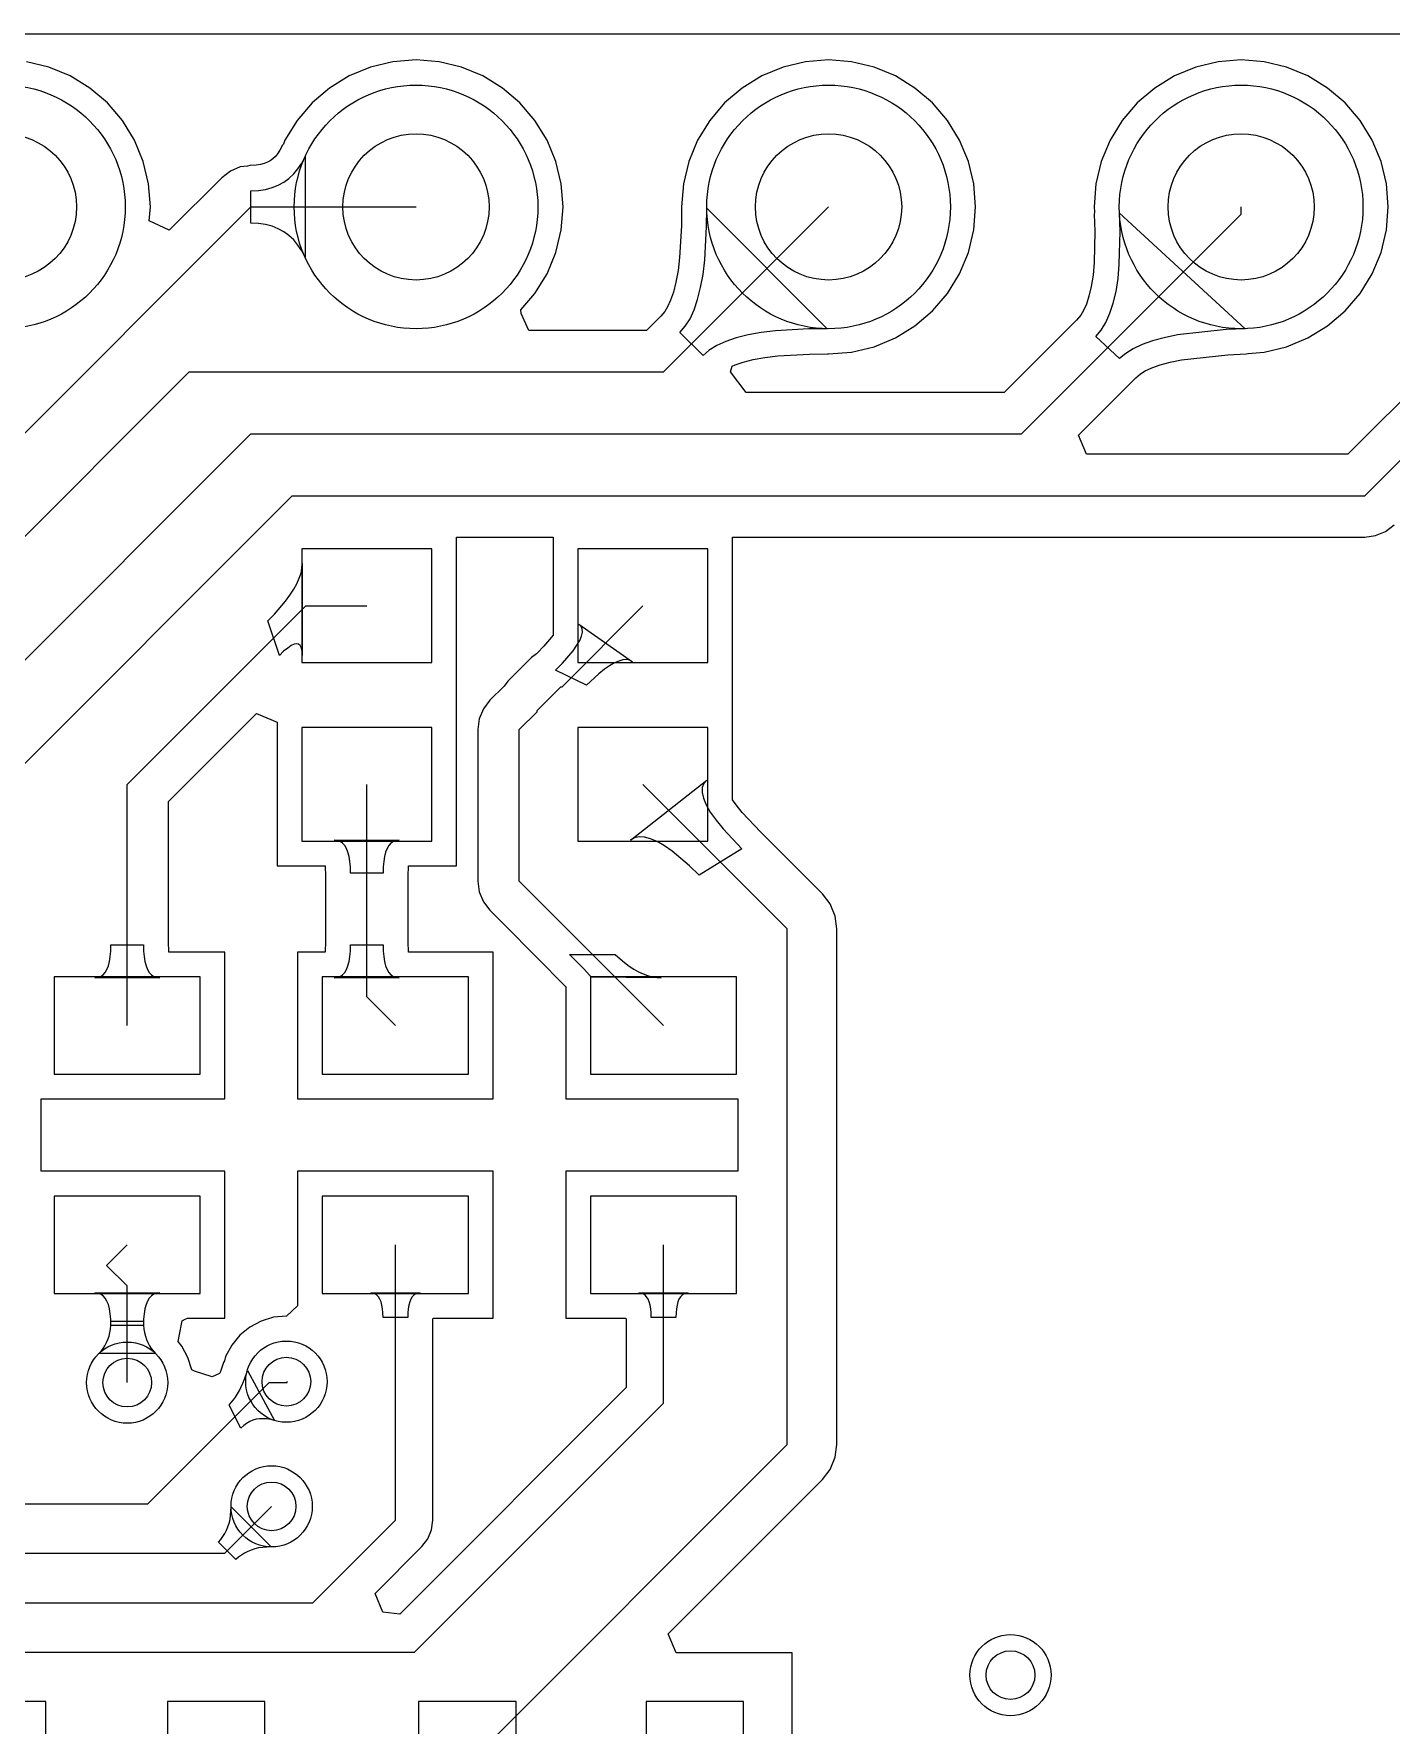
# Model space of a CAD drawing. Extents: x -55.7 to 0, y 0.2 to 22.7.
# Drawn here: x -16.32 to -7.97, y 12.24 to 22.66 of the extents above; entities that cross this region are included whole.
import ezdxf

# ---------------------------------------------------------------- set-up
doc = ezdxf.new("R2010")
doc.units = 0
doc.layers.get('0').update_dxf_attribs({"linetype": 'CONTINUOUS'})
for name, color, linetype in [('PADHOLELAYER', 156, 'CONTINUOUS'), ('TOPLAYER', 1, 'CONTINUOUS'), ('VIAHOLELAYER', 16, 'CONTINUOUS')]:
    doc.layers.add(name, color=color, linetype=linetype)

# ---------------------------------------------------------------- blocks, each defined once
blk = doc.blocks.new('RES_0603_1608_1')
at = {"layer": 'TOPLAYER'}
for p, q in [((-0.375, 0.45), (-0.975, 0.45)), ((-0.975, 0.45), (-0.975, -0.45)), ((-0.375, -0.45), (-0.375, 0.45)), ((0.975, 0.45), (0.375, 0.45)), ((0.375, 0.45), (0.375, -0.45)), ((0.975, -0.45), (0.975, 0.45)), ((-0.975, -0.45), (-0.375, -0.45)), ((0.375, -0.45), (0.975, -0.45))]:
    blk.add_line(p, q, dxfattribs=at)
blk = doc.blocks.new('RES_0603_1608_2')
at = {"layer": 'TOPLAYER'}
for p, q in [((-0.375, 0.45), (-0.975, 0.45)), ((-0.975, 0.45), (-0.975, -0.45)), ((-0.375, -0.45), (-0.375, 0.45)), ((0.975, 0.45), (0.375, 0.45)), ((0.375, 0.45), (0.375, -0.45)), ((0.975, -0.45), (0.975, 0.45)), ((-0.975, -0.45), (-0.375, -0.45)), ((0.375, -0.45), (0.975, -0.45))]:
    blk.add_line(p, q, dxfattribs=at)
blk = doc.blocks.new('RES_0603_1608_3')
at = {"layer": 'TOPLAYER'}
for p, q in [((-0.375, 0.45), (-0.975, 0.45)), ((-0.975, 0.45), (-0.975, -0.45)), ((-0.375, -0.45), (-0.375, 0.45)), ((0.975, 0.45), (0.375, 0.45)), ((0.375, 0.45), (0.375, -0.45)), ((0.975, -0.45), (0.975, 0.45)), ((-0.975, -0.45), (-0.375, -0.45)), ((0.375, -0.45), (0.975, -0.45))]:
    blk.add_line(p, q, dxfattribs=at)
blk = doc.blocks.new('FM_B2020RGBA_HG_4')
at = {"layer": 'TOPLAYER'}
for p, q in [((-1.3, 1.45), (-2.1, 1.45)), ((-2.1, 1.45), (-2.1, 0.75)), ((-1.3, 0.75), (-1.3, 1.45)), ((0.4, 1.45), (-0.4, 1.45)), ((-0.4, 1.45), (-0.4, 0.75)), ((0.4, 0.75), (0.4, 1.45)), ((-2.1, 0.75), (-1.3, 0.75)), ((-0.4, 0.75), (0.4, 0.75)), ((-1.3, 0.35), (-2.1, 0.35)), ((-2.1, 0.35), (-2.1, -0.35)), ((-1.3, -0.35), (-1.3, 0.35)), ((0.4, 0.35), (-0.4, 0.35)), ((-0.4, 0.35), (-0.4, -0.35)), ((0.4, -0.35), (0.4, 0.35)), ((-2.1, -0.35), (-1.3, -0.35)), ((-0.4, -0.35), (0.4, -0.35))]:
    blk.add_line(p, q, dxfattribs=at)
blk = doc.blocks.new('CAP_0603_1608_7')
at = {"layer": 'TOPLAYER'}
for p, q in [((-0.4, 0.45), (-1, 0.45)), ((-1, 0.45), (-1, -0.45)), ((-0.4, -0.45), (-0.4, 0.45)), ((1, 0.45), (0.4, 0.45)), ((0.4, 0.45), (0.4, -0.45)), ((1, -0.45), (1, 0.45)), ((-1, -0.45), (-0.4, -0.45)), ((0.4, -0.45), (1, -0.45))]:
    blk.add_line(p, q, dxfattribs=at)
blk = doc.blocks.new('RES_0603_1608_19')
at = {"layer": 'TOPLAYER'}
for p, q in [((-0.375, 0.45), (-0.975, 0.45)), ((-0.975, 0.45), (-0.975, -0.45)), ((-0.375, -0.45), (-0.375, 0.45)), ((0.975, 0.45), (0.375, 0.45)), ((0.375, 0.45), (0.375, -0.45)), ((0.975, -0.45), (0.975, 0.45)), ((-0.975, -0.45), (-0.375, -0.45)), ((0.375, -0.45), (0.975, -0.45))]:
    blk.add_line(p, q, dxfattribs=at)
blk = doc.blocks.new('HDR1X12_25')
at = {"layer": 'PADHOLELAYER'}
for centre in [(17.78, 0), (20.32, 0), (22.86, 0), (25.4, 0)]:
    blk.add_circle(centre, 0.45, dxfattribs=at)
at = {"layer": 'TOPLAYER'}
for centre in [(17.78, 0), (20.32, 0), (22.86, 0), (25.4, 0)]:
    blk.add_circle(centre, 0.75, dxfattribs=at)

msp = doc.modelspace()

# ---------------------------------------------------------------- linework, layer by layer
at = {"layer": 'TOPLAYER'}
for p, q in [((-39.222, 22.656), (-2.54, 22.656)), ((-13.97, 22.495), (-14.112, 22.484)), ((-13.828, 22.484), (-13.97, 22.495)), ((-11.43, 22.495), (-11.572, 22.484)), ((-11.288, 22.484), (-11.43, 22.495)), ((-8.89, 22.495), (-9.032, 22.484)), ((-8.748, 22.484), (-8.89, 22.495)), ((-16.23, 22.451), (-16.368, 22.484)), ((-16.099, 22.397), (-16.23, 22.451)), ((-15.978, 22.322), (-16.099, 22.397)), ((-14.381, 22.397), (-14.502, 22.322)), ((-14.25, 22.451), (-14.381, 22.397)), ((-14.112, 22.484), (-14.25, 22.451)), ((-13.69, 22.451), (-13.828, 22.484)), ((-13.559, 22.397), (-13.69, 22.451)), ((-13.438, 22.322), (-13.559, 22.397)), ((-11.841, 22.397), (-11.962, 22.322)), ((-11.71, 22.451), (-11.841, 22.397)), ((-11.572, 22.484), (-11.71, 22.451)), ((-11.15, 22.451), (-11.288, 22.484)), ((-11.019, 22.397), (-11.15, 22.451)), ((-10.898, 22.322), (-11.019, 22.397)), ((-9.301, 22.397), (-9.422, 22.322)), ((-9.17, 22.451), (-9.301, 22.397)), ((-9.032, 22.484), (-9.17, 22.451)), ((-8.61, 22.451), (-8.748, 22.484)), ((-8.479, 22.397), (-8.61, 22.451)), ((-8.358, 22.322), (-8.479, 22.397)), ((-15.87, 22.23), (-15.978, 22.322)), ((-14.502, 22.322), (-14.61, 22.23)), ((-13.33, 22.23), (-13.438, 22.322)), ((-11.962, 22.322), (-12.07, 22.23)), ((-10.79, 22.23), (-10.898, 22.322)), ((-9.422, 22.322), (-9.53, 22.23)), ((-8.25, 22.23), (-8.358, 22.322)), ((-15.778, 22.122), (-15.87, 22.23)), ((-14.61, 22.23), (-14.702, 22.122)), ((-13.238, 22.122), (-13.33, 22.23)), ((-12.07, 22.23), (-12.162, 22.122)), ((-10.698, 22.122), (-10.79, 22.23)), ((-9.53, 22.23), (-9.622, 22.122)), ((-8.158, 22.122), (-8.25, 22.23)), ((-15.703, 22.001), (-15.778, 22.122)), ((-14.702, 22.122), (-14.777, 22.001)), ((-13.163, 22.001), (-13.238, 22.122)), ((-12.162, 22.122), (-12.237, 22.001)), ((-10.623, 22.001), (-10.698, 22.122)), ((-9.622, 22.122), (-9.697, 22.001)), ((-8.083, 22.001), (-8.158, 22.122)), ((-15.649, 21.87), (-15.703, 22.001)), ((-14.786, 21.977), (-14.791, 21.971)), ((-14.777, 22.001), (-14.786, 21.977)), ((-13.109, 21.87), (-13.163, 22.001)), ((-12.237, 22.001), (-12.291, 21.87)), ((-10.569, 21.87), (-10.623, 22.001)), ((-9.697, 22.001), (-9.751, 21.87)), ((-8.029, 21.87), (-8.083, 22.001)), ((-15.616, 21.732), (-15.649, 21.87)), ((-14.867, 21.874), (-14.884, 21.865)), ((-14.851, 21.886), (-14.867, 21.874)), ((-14.836, 21.9), (-14.851, 21.886)), ((-14.822, 21.917), (-14.836, 21.9)), ((-14.808, 21.939), (-14.822, 21.917)), ((-14.791, 21.971), (-14.808, 21.939)), ((-14.673, 21.86), (-14.653, 21.9)), ((-14.653, 21.9), (-14.653, 21.28)), ((-13.076, 21.732), (-13.109, 21.87)), ((-12.291, 21.87), (-12.324, 21.732)), ((-10.536, 21.732), (-10.569, 21.87)), ((-9.751, 21.87), (-9.784, 21.732)), ((-7.996, 21.732), (-8.029, 21.87)), ((-15.166, 21.77), (-15.489, 21.447)), ((-15.113, 21.81), (-15.166, 21.77)), ((-15.052, 21.836), (-15.113, 21.81)), ((-15.007, 21.842), (-15.052, 21.836)), ((-14.993, 21.845), (-15.007, 21.842)), ((-14.955, 21.847), (-14.993, 21.845)), ((-14.927, 21.851), (-14.955, 21.847)), ((-14.904, 21.857), (-14.927, 21.851)), ((-14.884, 21.865), (-14.904, 21.857)), ((-14.784, 21.743), (-14.752, 21.766)), ((-14.752, 21.766), (-14.723, 21.793)), ((-14.723, 21.793), (-14.697, 21.825)), ((-14.697, 21.825), (-14.673, 21.86)), ((-15.605, 21.59), (-15.616, 21.732)), ((-14.986, 21.69), (-14.94, 21.692)), ((-14.986, 21.49), (-14.986, 21.69)), ((-14.94, 21.692), (-14.897, 21.698)), ((-14.897, 21.698), (-14.856, 21.709)), ((-14.856, 21.709), (-14.819, 21.724)), ((-14.819, 21.724), (-14.784, 21.743)), ((-13.065, 21.59), (-13.076, 21.732)), ((-12.324, 21.732), (-12.335, 21.59)), ((-10.525, 21.59), (-10.536, 21.732)), ((-9.784, 21.732), (-9.795, 21.59)), ((-7.985, 21.59), (-7.996, 21.732)), ((-17.145, 19.431), (-14.986, 21.59)), ((-15.612, 21.504), (-15.605, 21.59)), ((-14.986, 21.59), (-13.97, 21.59)), ((-13.076, 21.448), (-13.065, 21.59)), ((-12.446, 20.574), (-11.43, 21.59)), ((-12.335, 21.583), (-12.336, 21.473)), ((-12.335, 21.59), (-12.335, 21.586)), ((-12.335, 21.586), (-12.335, 21.583)), ((-12.181, 21.468), (-12.18, 21.582)), ((-12.18, 21.582), (-11.438, 20.84)), ((-10.536, 21.448), (-10.525, 21.59)), ((-9.795, 21.59), (-9.793, 21.557)), ((-8.89, 21.546), (-8.89, 21.59)), ((-8.128, 19.812), (-6.35, 21.59)), ((-7.996, 21.448), (-7.985, 21.59)), ((-15.489, 21.447), (-15.612, 21.504)), ((-14.94, 21.488), (-14.986, 21.49)), ((-14.897, 21.482), (-14.94, 21.488)), ((-14.856, 21.471), (-14.897, 21.482)), ((-14.819, 21.456), (-14.856, 21.471)), ((-14.784, 21.437), (-14.819, 21.456)), ((-12.336, 21.473), (-12.347, 21.278)), ((-12.192, 21.264), (-12.181, 21.468)), ((-10.243, 20.193), (-8.89, 21.546)), ((-9.793, 21.557), (-9.794, 21.546)), ((-9.794, 21.546), (-9.791, 21.438)), ((-9.635, 21.439), (-9.639, 21.551)), ((-9.639, 21.551), (-8.866, 20.84)), ((-14.752, 21.414), (-14.784, 21.437)), ((-14.723, 21.387), (-14.752, 21.414)), ((-14.697, 21.355), (-14.723, 21.387)), ((-14.673, 21.32), (-14.697, 21.355)), ((-13.109, 21.31), (-13.076, 21.448)), ((-10.569, 21.31), (-10.536, 21.448)), ((-9.791, 21.438), (-9.795, 21.247)), ((-9.64, 21.238), (-9.635, 21.439)), ((-8.029, 21.31), (-7.996, 21.448)), ((-14.653, 21.28), (-14.673, 21.32)), ((-13.163, 21.179), (-13.109, 21.31)), ((-12.347, 21.278), (-12.357, 21.198)), ((-12.203, 21.174), (-12.192, 21.264)), ((-10.623, 21.179), (-10.569, 21.31)), ((-9.795, 21.247), (-9.802, 21.17)), ((-8.083, 21.179), (-8.029, 21.31)), ((-13.238, 21.058), (-13.163, 21.179)), ((-12.357, 21.198), (-12.37, 21.126)), ((-12.218, 21.094), (-12.203, 21.174)), ((-10.698, 21.058), (-10.623, 21.179)), ((-9.802, 21.17), (-9.813, 21.1)), ((-9.66, 21.07), (-9.648, 21.15)), ((-9.648, 21.15), (-9.64, 21.238)), ((-8.158, 21.058), (-8.083, 21.179)), ((-13.325, 20.956), (-13.238, 21.058)), ((-12.385, 21.065), (-12.403, 21.015)), ((-12.37, 21.126), (-12.385, 21.065)), ((-12.236, 21.021), (-12.218, 21.094)), ((-10.79, 20.95), (-10.698, 21.058)), ((-9.827, 21.04), (-9.843, 20.991)), ((-9.813, 21.1), (-9.827, 21.04)), ((-9.677, 20.998), (-9.66, 21.07)), ((-8.25, 20.95), (-8.158, 21.058)), ((-13.322, 20.933), (-13.325, 20.956)), ((-13.276, 20.829), (-13.322, 20.933)), ((-12.438, 20.947), (-12.463, 20.917)), ((-12.421, 20.975), (-12.438, 20.947)), ((-12.403, 21.015), (-12.421, 20.975)), ((-12.283, 20.902), (-12.258, 20.957)), ((-12.258, 20.957), (-12.236, 21.021)), ((-10.898, 20.858), (-10.79, 20.95)), ((-9.861, 20.952), (-9.878, 20.923)), ((-9.843, 20.991), (-9.861, 20.952)), ((-9.723, 20.879), (-9.698, 20.935)), ((-9.698, 20.935), (-9.677, 20.998)), ((-8.358, 20.858), (-8.25, 20.95)), ((-12.551, 20.829), (-13.276, 20.829)), ((-12.464, 20.916), (-12.551, 20.829)), ((-12.463, 20.917), (-12.464, 20.916)), ((-12.345, 20.817), (-12.312, 20.855)), ((-12.312, 20.855), (-12.283, 20.902)), ((-11.552, 20.839), (-11.756, 20.828)), ((-11.438, 20.84), (-11.552, 20.839)), ((-11.019, 20.783), (-10.898, 20.858)), ((-9.904, 20.892), (-10.348, 20.448)), ((-9.878, 20.923), (-9.904, 20.893)), ((-9.904, 20.893), (-9.904, 20.892)), ((-9.785, 20.792), (-9.752, 20.832)), ((-9.752, 20.832), (-9.723, 20.879)), ((-8.983, 20.835), (-9.281, 20.802)), ((-8.866, 20.84), (-8.983, 20.835)), ((-8.479, 20.783), (-8.358, 20.858)), ((-7.384, 20.916), (-8.233, 20.067)), ((-12.203, 20.675), (-12.345, 20.817)), ((-12.118, 20.737), (-12.165, 20.708)), ((-12.063, 20.762), (-12.118, 20.737)), ((-11.999, 20.784), (-12.063, 20.762)), ((-11.926, 20.802), (-11.999, 20.784)), ((-11.846, 20.817), (-11.926, 20.802)), ((-11.756, 20.828), (-11.846, 20.817)), ((-11.288, 20.696), (-11.15, 20.729)), ((-11.15, 20.729), (-11.019, 20.783)), ((-9.638, 20.657), (-9.785, 20.792)), ((-9.499, 20.742), (-9.554, 20.717)), ((-9.435, 20.765), (-9.499, 20.742)), ((-9.363, 20.785), (-9.435, 20.765)), ((-9.281, 20.802), (-9.363, 20.785)), ((-8.748, 20.696), (-8.61, 20.729)), ((-8.61, 20.729), (-8.479, 20.783)), ((-12.165, 20.708), (-12.203, 20.675)), ((-12.005, 20.617), (-11.955, 20.635)), ((-11.955, 20.635), (-11.894, 20.65)), ((-11.894, 20.65), (-11.822, 20.663)), ((-11.822, 20.663), (-11.742, 20.673)), ((-11.742, 20.673), (-11.547, 20.684)), ((-11.547, 20.684), (-11.437, 20.685)), ((-11.437, 20.685), (-11.434, 20.685)), ((-11.434, 20.685), (-11.43, 20.685)), ((-11.43, 20.685), (-11.288, 20.696)), ((-9.6, 20.688), (-9.638, 20.657)), ((-9.554, 20.717), (-9.6, 20.688)), ((-9.389, 20.617), (-9.326, 20.634)), ((-9.326, 20.634), (-9.257, 20.648)), ((-9.257, 20.648), (-8.971, 20.68)), ((-8.971, 20.68), (-8.859, 20.685)), ((-8.859, 20.685), (-8.847, 20.688)), ((-8.847, 20.688), (-8.748, 20.696)), ((-17.018, 18.923), (-15.367, 20.574)), ((-15.367, 20.574), (-12.446, 20.574)), ((-12.033, 20.575), (-12.023, 20.609)), ((-11.937, 20.448), (-12.033, 20.575)), ((-12.023, 20.609), (-12.005, 20.617)), ((-9.892, 20.184), (-9.538, 20.538)), ((-9.538, 20.538), (-9.509, 20.562)), ((-9.538, 20.538), (-9.538, 20.538)), ((-9.509, 20.562), (-9.48, 20.58)), ((-9.48, 20.58), (-9.44, 20.599)), ((-9.44, 20.599), (-9.389, 20.617)), ((-10.348, 20.448), (-11.937, 20.448)), ((-16.891, 18.288), (-14.986, 20.193)), ((-14.986, 20.193), (-10.243, 20.193)), ((-9.843, 20.067), (-9.892, 20.184)), ((-8.233, 20.067), (-9.843, 20.067)), ((-16.532, 18.012), (-14.732, 19.812)), ((-14.732, 19.812), (-8.128, 19.812)), ((-8.062, 19.566), (-8.001, 19.592)), ((-8.001, 19.592), (-7.948, 19.632)), ((-13.721, 18.663), (-13.721, 19.557)), ((-13.721, 19.557), (-13.125, 19.557)), ((-13.125, 19.557), (-13.125, 18.954)), ((-12.021, 18.663), (-12.021, 19.557)), ((-12.021, 19.557), (-8.128, 19.557)), ((-8.128, 19.557), (-8.062, 19.566)), ((-14.672, 19.366), (-14.67, 19.395)), ((-14.67, 19.395), (-14.67, 18.829)), ((-14.723, 19.236), (-14.704, 19.27)), ((-14.704, 19.27), (-14.689, 19.304)), ((-14.689, 19.304), (-14.678, 19.335)), ((-14.678, 19.335), (-14.672, 19.366)), ((-14.842, 19.083), (-14.774, 19.162)), ((-14.774, 19.162), (-14.746, 19.2)), ((-14.746, 19.2), (-14.723, 19.236)), ((-15.748, 18.034), (-14.648, 19.134)), ((-14.882, 19.041), (-14.842, 19.083)), ((-14.648, 19.134), (-14.273, 19.134)), ((-13.071, 18.636), (-12.573, 19.134)), ((-14.811, 18.829), (-14.882, 19.041)), ((-13.125, 18.954), (-13.126, 18.953)), ((-12.954, 19.007), (-12.967, 19.02)), ((-12.967, 19.02), (-12.637, 18.79)), ((-12.947, 18.99), (-12.954, 19.007)), ((-12.951, 18.947), (-12.946, 18.971)), ((-12.946, 18.971), (-12.947, 18.99)), ((-14.785, 18.855), (-14.811, 18.829)), ((-14.76, 18.874), (-14.785, 18.855)), ((-14.739, 18.889), (-14.76, 18.874)), ((-14.721, 18.897), (-14.739, 18.889)), ((-14.705, 18.9), (-14.721, 18.897)), ((-14.693, 18.897), (-14.705, 18.9)), ((-14.683, 18.889), (-14.693, 18.897)), ((-14.676, 18.874), (-14.683, 18.889)), ((-14.671, 18.855), (-14.676, 18.874)), ((-14.67, 18.829), (-14.671, 18.855)), ((-13.184, 18.885), (-13.223, 18.845)), ((-13.126, 18.953), (-13.184, 18.885)), ((-13.069, 18.781), (-13.003, 18.857)), ((-13.003, 18.857), (-12.98, 18.891)), ((-12.98, 18.891), (-12.962, 18.921)), ((-12.962, 18.921), (-12.951, 18.947)), ((-13.258, 18.816), (-13.405, 18.669)), ((-13.228, 18.839), (-13.258, 18.816)), ((-13.225, 18.842), (-13.228, 18.839)), ((-13.223, 18.845), (-13.225, 18.842)), ((-13.111, 18.737), (-13.069, 18.781)), ((-12.778, 18.765), (-12.81, 18.743)), ((-12.749, 18.782), (-12.778, 18.765)), ((-12.722, 18.794), (-12.749, 18.782)), ((-12.697, 18.801), (-12.722, 18.794)), ((-12.675, 18.803), (-12.697, 18.801)), ((-12.655, 18.799), (-12.675, 18.803)), ((-12.637, 18.79), (-12.655, 18.799)), ((-13.721, 18.632), (-13.721, 18.663)), ((-13.405, 18.669), (-13.428, 18.639)), ((-12.92, 18.646), (-13.111, 18.737)), ((-12.844, 18.716), (-12.92, 18.646)), ((-12.81, 18.743), (-12.844, 18.716)), ((-12.021, 18.632), (-12.021, 18.663)), ((-13.721, 18.536), (-13.721, 18.632)), ((-13.515, 18.552), (-13.555, 18.499)), ((-13.428, 18.639), (-13.515, 18.552)), ((-13.225, 18.489), (-13.078, 18.636)), ((-13.078, 18.636), (-13.071, 18.636)), ((-12.021, 18.536), (-12.021, 18.632)), ((-12.021, 18.632), (-12.021, 18.632)), ((-15.493, 17.929), (-14.952, 18.47)), ((-14.952, 18.47), (-14.825, 18.417)), ((-13.721, 18.505), (-13.721, 18.536)), ((-13.721, 17.532), (-13.721, 18.505)), ((-13.581, 18.438), (-13.59, 18.372)), ((-13.555, 18.499), (-13.581, 18.438)), ((-13.335, 18.372), (-13.225, 18.482)), ((-13.225, 18.482), (-13.225, 18.489)), ((-12.021, 17.939), (-12.021, 18.536)), ((-12.021, 18.536), (-12.021, 18.536)), ((-14.825, 18.417), (-14.825, 17.532)), ((-13.59, 18.372), (-13.59, 17.439)), ((-13.335, 17.439), (-13.335, 18.372)), ((-15.748, 16.55), (-15.748, 18.034)), ((-14.273, 16.726), (-14.273, 18.034)), ((-12.65, 17.69), (-12.179, 18.061)), ((-12.573, 18.034), (-11.684, 17.145)), ((-12.198, 18.04), (-12.208, 18.015)), ((-12.179, 18.061), (-12.198, 18.04)), ((-15.493, 17.054), (-15.493, 17.929)), ((-12.208, 18.015), (-12.209, 17.984)), ((-12.209, 17.984), (-12.201, 17.949)), ((-12.201, 17.949), (-12.184, 17.909)), ((-11.999, 17.908), (-12.021, 17.939)), ((-12.184, 17.909), (-12.158, 17.864)), ((-12.158, 17.864), (-12.123, 17.815)), ((-12.123, 17.815), (-12.079, 17.76)), ((-11.961, 17.862), (-11.999, 17.908)), ((-11.85, 17.743), (-11.961, 17.862)), ((-12.625, 17.705), (-12.65, 17.69)), ((-12.596, 17.711), (-12.625, 17.705)), ((-12.563, 17.709), (-12.596, 17.711)), ((-12.526, 17.7), (-12.563, 17.709)), ((-12.079, 17.76), (-11.964, 17.637)), ((-11.85, 17.742), (-11.85, 17.743)), ((-11.468, 17.361), (-11.85, 17.742)), ((-14.454, 17.688), (-14.473, 17.69)), ((-14.473, 17.69), (-14.073, 17.69)), ((-14.437, 17.682), (-14.454, 17.688)), ((-14.422, 17.672), (-14.437, 17.682)), ((-14.409, 17.658), (-14.422, 17.672)), ((-14.398, 17.639), (-14.409, 17.658)), ((-14.389, 17.617), (-14.398, 17.639)), ((-14.382, 17.591), (-14.389, 17.617)), ((-14.157, 17.617), (-14.164, 17.591)), ((-14.148, 17.639), (-14.157, 17.617)), ((-14.137, 17.658), (-14.148, 17.639)), ((-14.124, 17.672), (-14.137, 17.658)), ((-14.109, 17.682), (-14.124, 17.672)), ((-14.092, 17.688), (-14.109, 17.682)), ((-14.073, 17.69), (-14.092, 17.688)), ((-12.486, 17.682), (-12.526, 17.7)), ((-12.441, 17.657), (-12.486, 17.682)), ((-12.393, 17.623), (-12.441, 17.657)), ((-12.286, 17.532), (-12.393, 17.623)), ((-11.964, 17.637), (-12.226, 17.475)), ((-14.825, 17.532), (-14.53, 17.532)), ((-14.53, 17.532), (-14.529, 17.517)), ((-14.529, 17.517), (-14.528, 17.483)), ((-14.377, 17.56), (-14.382, 17.591)), ((-14.374, 17.526), (-14.377, 17.56)), ((-14.373, 17.487), (-14.374, 17.526)), ((-14.172, 17.526), (-14.173, 17.487)), ((-14.169, 17.56), (-14.172, 17.526)), ((-14.164, 17.591), (-14.169, 17.56)), ((-14.018, 17.483), (-14.017, 17.517)), ((-14.017, 17.517), (-14.016, 17.532)), ((-14.016, 17.532), (-13.721, 17.532)), ((-12.226, 17.475), (-12.286, 17.532)), ((-14.528, 17.483), (-14.528, 17.48)), ((-14.528, 17.48), (-14.528, 17.054)), ((-14.173, 17.487), (-14.373, 17.487)), ((-14.018, 17.48), (-14.018, 17.483)), ((-14.018, 17.054), (-14.018, 17.48)), ((-13.59, 17.439), (-13.581, 17.373)), ((-13.335, 17.439), (-12.446, 16.55)), ((-13.581, 17.373), (-13.555, 17.312)), ((-13.555, 17.312), (-13.515, 17.259)), ((-11.42, 17.298), (-11.468, 17.361)), ((-11.389, 17.224), (-11.42, 17.298)), ((-13.515, 17.259), (-13.139, 16.883)), ((-11.379, 17.145), (-11.389, 17.224)), ((-11.684, 13.97), (-11.684, 17.145)), ((-11.379, 13.97), (-11.379, 17.145)), ((-15.852, 16.974), (-15.849, 17.008)), ((-15.849, 17.008), (-15.848, 17.047)), ((-15.848, 17.047), (-15.648, 17.047)), ((-15.648, 17.047), (-15.647, 17.008)), ((-15.647, 17.008), (-15.644, 16.974)), ((-15.493, 17.051), (-15.493, 17.054)), ((-15.492, 17.017), (-15.493, 17.051)), ((-15.491, 17.002), (-15.492, 17.017)), ((-15.146, 17.002), (-15.491, 17.002)), ((-15.146, 16.098), (-15.146, 17.002)), ((-14.53, 17.002), (-14.699, 17.002)), ((-14.699, 17.002), (-14.699, 16.098)), ((-14.529, 17.017), (-14.53, 17.002)), ((-14.528, 17.051), (-14.529, 17.017)), ((-14.528, 17.054), (-14.528, 17.051)), ((-14.377, 16.974), (-14.374, 17.008)), ((-14.374, 17.008), (-14.373, 17.047)), ((-14.373, 17.047), (-14.173, 17.047)), ((-14.173, 17.047), (-14.172, 17.008)), ((-14.172, 17.008), (-14.169, 16.974)), ((-14.018, 17.051), (-14.018, 17.054)), ((-14.017, 17.017), (-14.018, 17.051)), ((-14.016, 17.002), (-14.017, 17.017)), ((-13.495, 17.002), (-14.016, 17.002)), ((-13.495, 16.098), (-13.495, 17.002)), ((-13.026, 16.988), (-12.743, 16.988)), ((-12.937, 16.898), (-13.026, 16.988)), ((-12.743, 16.988), (-12.714, 16.961)), ((-15.897, 16.862), (-15.884, 16.876)), ((-15.884, 16.876), (-15.873, 16.895)), ((-15.873, 16.895), (-15.864, 16.917)), ((-15.864, 16.917), (-15.857, 16.943)), ((-15.857, 16.943), (-15.852, 16.974)), ((-15.644, 16.974), (-15.639, 16.943)), ((-15.639, 16.943), (-15.632, 16.917)), ((-15.632, 16.917), (-15.623, 16.895)), ((-15.623, 16.895), (-15.612, 16.876)), ((-15.612, 16.876), (-15.599, 16.862)), ((-14.422, 16.862), (-14.409, 16.876)), ((-14.409, 16.876), (-14.398, 16.895)), ((-14.398, 16.895), (-14.389, 16.917)), ((-14.389, 16.917), (-14.382, 16.943)), ((-14.382, 16.943), (-14.377, 16.974)), ((-14.169, 16.974), (-14.164, 16.943)), ((-14.164, 16.943), (-14.157, 16.917)), ((-14.157, 16.917), (-14.148, 16.895)), ((-14.148, 16.895), (-14.137, 16.876)), ((-14.137, 16.876), (-14.124, 16.862)), ((-13.139, 16.883), (-13.137, 16.879)), ((-13.137, 16.879), (-13.049, 16.791)), ((-12.901, 16.86), (-12.937, 16.898)), ((-12.714, 16.961), (-12.686, 16.937)), ((-12.686, 16.937), (-12.657, 16.915)), ((-12.657, 16.915), (-12.629, 16.896)), ((-12.629, 16.896), (-12.6, 16.881)), ((-12.6, 16.881), (-12.572, 16.867)), ((-15.948, 16.844), (-15.929, 16.846)), ((-15.548, 16.844), (-15.948, 16.844)), ((-15.929, 16.846), (-15.912, 16.852)), ((-15.912, 16.852), (-15.897, 16.862)), ((-15.599, 16.862), (-15.584, 16.852)), ((-15.584, 16.852), (-15.567, 16.846)), ((-15.567, 16.846), (-15.548, 16.844)), ((-14.473, 16.844), (-14.454, 16.846)), ((-14.073, 16.844), (-14.473, 16.844)), ((-14.454, 16.846), (-14.437, 16.852)), ((-14.437, 16.852), (-14.422, 16.862)), ((-14.124, 16.862), (-14.109, 16.852)), ((-14.109, 16.852), (-14.092, 16.846)), ((-14.092, 16.846), (-14.073, 16.844)), ((-13.049, 16.791), (-13.048, 16.79)), ((-13.048, 16.79), (-13.048, 16.098)), ((-12.896, 16.853), (-12.901, 16.86)), ((-12.893, 16.848), (-12.896, 16.853)), ((-12.893, 16.847), (-12.893, 16.848)), ((-12.46, 16.844), (-12.893, 16.847)), ((-12.572, 16.867), (-12.544, 16.857)), ((-12.544, 16.857), (-12.516, 16.85)), ((-12.516, 16.85), (-12.488, 16.846)), ((-12.488, 16.846), (-12.46, 16.844)), ((-14.273, 16.726), (-14.097, 16.55)), ((-16.277, 15.652), (-16.277, 16.098)), ((-16.277, 16.098), (-15.146, 16.098)), ((-14.699, 16.098), (-13.495, 16.098)), ((-13.048, 16.098), (-11.989, 16.098)), ((-11.989, 16.098), (-11.989, 15.652)), ((-15.146, 15.652), (-16.277, 15.652)), ((-15.146, 14.748), (-15.146, 15.652)), ((-13.495, 15.652), (-14.699, 15.652)), ((-14.699, 15.652), (-14.699, 14.823)), ((-13.495, 14.748), (-13.495, 15.652)), ((-11.989, 15.652), (-13.048, 15.652)), ((-13.048, 15.652), (-13.048, 14.748)), ((-15.875, 15.073), (-15.748, 15.2)), ((-14.097, 13.504), (-14.097, 15.2)), ((-12.446, 14.224), (-12.446, 15.2)), ((-15.875, 15.073), (-15.748, 14.946)), ((-15.929, 14.901), (-15.948, 14.903)), ((-15.948, 14.903), (-15.548, 14.903)), ((-15.912, 14.895), (-15.929, 14.901)), ((-15.897, 14.885), (-15.912, 14.895)), ((-15.748, 14.351), (-15.748, 14.946)), ((-15.584, 14.895), (-15.599, 14.885)), ((-15.567, 14.901), (-15.584, 14.895)), ((-15.548, 14.903), (-15.567, 14.901)), ((-14.235, 14.902), (-14.249, 14.903)), ((-14.249, 14.903), (-13.945, 14.903)), ((-14.222, 14.897), (-14.235, 14.902)), ((-14.211, 14.889), (-14.222, 14.897)), ((-13.972, 14.897), (-13.983, 14.889)), ((-13.959, 14.902), (-13.972, 14.897)), ((-13.945, 14.903), (-13.959, 14.902)), ((-12.584, 14.902), (-12.598, 14.903)), ((-12.598, 14.903), (-12.294, 14.903)), ((-12.571, 14.897), (-12.584, 14.902)), ((-12.56, 14.889), (-12.571, 14.897)), ((-12.321, 14.897), (-12.332, 14.889)), ((-12.308, 14.902), (-12.321, 14.897)), ((-12.294, 14.903), (-12.308, 14.902)), ((-15.884, 14.871), (-15.897, 14.885)), ((-15.873, 14.853), (-15.884, 14.871)), ((-15.864, 14.831), (-15.873, 14.853)), ((-15.857, 14.805), (-15.864, 14.831)), ((-15.852, 14.775), (-15.857, 14.805)), ((-15.639, 14.805), (-15.644, 14.775)), ((-15.632, 14.831), (-15.639, 14.805)), ((-15.623, 14.853), (-15.632, 14.831)), ((-15.612, 14.871), (-15.623, 14.853)), ((-15.599, 14.885), (-15.612, 14.871)), ((-14.699, 14.823), (-14.768, 14.761)), ((-14.201, 14.879), (-14.211, 14.889)), ((-14.192, 14.865), (-14.201, 14.879)), ((-14.185, 14.848), (-14.192, 14.865)), ((-14.18, 14.828), (-14.185, 14.848)), ((-14.176, 14.806), (-14.18, 14.828)), ((-14.174, 14.78), (-14.176, 14.806)), ((-14.018, 14.806), (-14.02, 14.78)), ((-14.014, 14.828), (-14.018, 14.806)), ((-14.009, 14.848), (-14.014, 14.828)), ((-14.002, 14.865), (-14.009, 14.848)), ((-13.993, 14.879), (-14.002, 14.865)), ((-13.983, 14.889), (-13.993, 14.879)), ((-12.55, 14.879), (-12.56, 14.889)), ((-12.541, 14.865), (-12.55, 14.879)), ((-12.534, 14.848), (-12.541, 14.865)), ((-12.529, 14.828), (-12.534, 14.848)), ((-12.525, 14.806), (-12.529, 14.828)), ((-12.523, 14.78), (-12.525, 14.806)), ((-12.367, 14.806), (-12.369, 14.78)), ((-12.363, 14.828), (-12.367, 14.806)), ((-12.358, 14.848), (-12.363, 14.828)), ((-12.351, 14.865), (-12.358, 14.848)), ((-12.342, 14.879), (-12.351, 14.865)), ((-12.332, 14.889), (-12.342, 14.879)), ((-15.849, 14.741), (-15.852, 14.775)), ((-15.851, 14.681), (-15.849, 14.705)), ((-15.848, 14.703), (-15.849, 14.741)), ((-15.849, 14.705), (-15.848, 14.73)), ((-15.848, 14.73), (-15.648, 14.73)), ((-15.648, 14.703), (-15.848, 14.703)), ((-15.647, 14.741), (-15.648, 14.703)), ((-15.648, 14.73), (-15.647, 14.705)), ((-15.644, 14.775), (-15.647, 14.741)), ((-15.647, 14.705), (-15.645, 14.681)), ((-15.435, 14.604), (-15.414, 14.71)), ((-15.414, 14.71), (-15.409, 14.732)), ((-15.409, 14.732), (-15.404, 14.736)), ((-15.404, 14.736), (-15.396, 14.74)), ((-15.396, 14.74), (-15.377, 14.748)), ((-15.377, 14.748), (-15.146, 14.748)), ((-14.993, 14.693), (-15.054, 14.643)), ((-14.923, 14.73), (-14.993, 14.693)), ((-14.847, 14.753), (-14.923, 14.73)), ((-14.768, 14.761), (-14.847, 14.753)), ((-14.173, 14.751), (-14.174, 14.78)), ((-14.021, 14.751), (-14.173, 14.751)), ((-14.02, 14.78), (-14.021, 14.751)), ((-13.866, 14.742), (-13.865, 14.747)), ((-13.866, 13.504), (-13.866, 14.742)), ((-13.865, 14.747), (-13.865, 14.748)), ((-13.865, 14.748), (-13.495, 14.748)), ((-13.048, 14.748), (-12.678, 14.748)), ((-12.678, 14.748), (-12.678, 14.747)), ((-12.678, 14.747), (-12.677, 14.742)), ((-12.677, 14.742), (-12.677, 14.32)), ((-12.522, 14.751), (-12.523, 14.78)), ((-12.37, 14.751), (-12.522, 14.751)), ((-12.369, 14.78), (-12.37, 14.751)), ((-15.885, 14.578), (-15.875, 14.597)), ((-15.875, 14.597), (-15.867, 14.616)), ((-15.867, 14.616), (-15.86, 14.637)), ((-15.86, 14.637), (-15.855, 14.659)), ((-15.855, 14.659), (-15.851, 14.681)), ((-15.645, 14.681), (-15.641, 14.659)), ((-15.641, 14.659), (-15.636, 14.637)), ((-15.636, 14.637), (-15.629, 14.616)), ((-15.629, 14.616), (-15.621, 14.597)), ((-15.621, 14.597), (-15.611, 14.578)), ((-15.412, 14.576), (-15.435, 14.604)), ((-15.104, 14.581), (-15.142, 14.511)), ((-15.054, 14.643), (-15.104, 14.581)), ((-15.923, 14.53), (-15.909, 14.545)), ((-15.573, 14.53), (-15.923, 14.53)), ((-15.909, 14.545), (-15.896, 14.561)), ((-15.896, 14.561), (-15.885, 14.578)), ((-15.611, 14.578), (-15.6, 14.561)), ((-15.6, 14.561), (-15.587, 14.545)), ((-15.587, 14.545), (-15.573, 14.53)), ((-15.374, 14.506), (-15.412, 14.576)), ((-15.351, 14.43), (-15.374, 14.506)), ((-15.149, 14.486), (-15.156, 14.474)), ((-15.142, 14.511), (-15.149, 14.486)), ((-15.333, 14.422), (-15.351, 14.43)), ((-15.224, 14.386), (-15.333, 14.422)), ((-15.179, 14.407), (-15.224, 14.386)), ((-15.178, 14.409), (-15.179, 14.407)), ((-15.172, 14.425), (-15.178, 14.409)), ((-15.156, 14.474), (-15.172, 14.425)), ((-15.036, 14.348), (-15.026, 14.372)), ((-15.026, 14.372), (-15.008, 14.426)), ((-15.008, 14.426), (-14.842, 14.118)), ((-15.621, 13.605), (-14.875, 14.351)), ((-15.081, 14.262), (-15.069, 14.282)), ((-15.069, 14.282), (-15.057, 14.302)), ((-15.057, 14.302), (-15.036, 14.348)), ((-14.875, 14.351), (-14.763, 14.351)), ((-14.768, 14.357), (-14.763, 14.351)), ((-12.677, 14.32), (-14.07, 12.926)), ((-15.121, 14.213), (-15.107, 14.228)), ((-15.048, 14.071), (-15.121, 14.213)), ((-15.107, 14.228), (-15.094, 14.244)), ((-15.094, 14.244), (-15.081, 14.262)), ((-13.979, 12.691), (-12.446, 14.224)), ((-15.031, 14.086), (-15.048, 14.071)), ((-15.013, 14.1), (-15.031, 14.086)), ((-14.994, 14.111), (-15.013, 14.1)), ((-14.974, 14.119), (-14.994, 14.111)), ((-14.954, 14.125), (-14.974, 14.119)), ((-14.933, 14.128), (-14.954, 14.125)), ((-14.912, 14.129), (-14.933, 14.128)), ((-14.889, 14.128), (-14.912, 14.129)), ((-14.866, 14.124), (-14.889, 14.128)), ((-14.842, 14.118), (-14.866, 14.124)), ((-13.654, 12), (-11.684, 13.97)), ((-11.389, 13.891), (-11.379, 13.97)), ((-11.42, 13.817), (-11.389, 13.891)), ((-12.417, 12.805), (-11.468, 13.754)), ((-11.468, 13.754), (-11.42, 13.817)), ((-18.653, 13.605), (-15.621, 13.605)), ((-15.147, 13.301), (-14.859, 13.589)), ((-15.112, 13.534), (-15.11, 13.559)), ((-15.11, 13.559), (-15.109, 13.587)), ((-15.109, 13.587), (-14.861, 13.339)), ((-15.147, 13.422), (-15.137, 13.442)), ((-15.137, 13.442), (-15.128, 13.463)), ((-15.128, 13.463), (-15.121, 13.485)), ((-15.121, 13.485), (-15.115, 13.509)), ((-15.115, 13.509), (-15.112, 13.534)), ((-14.605, 12.996), (-14.097, 13.504)), ((-13.897, 13.389), (-13.874, 13.444)), ((-13.874, 13.444), (-13.866, 13.504)), ((-15.187, 13.368), (-15.172, 13.385)), ((-15.08, 13.261), (-15.187, 13.368)), ((-15.172, 13.385), (-15.159, 13.403)), ((-15.159, 13.403), (-15.147, 13.422)), ((-14.939, 13.333), (-14.963, 13.327)), ((-14.914, 13.336), (-14.939, 13.333)), ((-14.889, 13.338), (-14.914, 13.336)), ((-14.861, 13.339), (-14.889, 13.338)), ((-14.222, 13.053), (-13.934, 13.341)), ((-13.934, 13.341), (-13.897, 13.389)), ((-18.449, 13.301), (-15.147, 13.301)), ((-15.063, 13.276), (-15.08, 13.261)), ((-15.045, 13.289), (-15.063, 13.276)), ((-15.026, 13.301), (-15.045, 13.289)), ((-15.006, 13.311), (-15.026, 13.301)), ((-14.985, 13.32), (-15.006, 13.311)), ((-14.963, 13.327), (-14.985, 13.32)), ((-14.175, 12.937), (-14.222, 13.053)), ((-18.246, 12.996), (-14.605, 12.996)), ((-14.07, 12.926), (-14.175, 12.937)), ((-12.369, 12.688), (-12.417, 12.805)), ((-18.043, 12.691), (-13.979, 12.691)), ((-11.654, 12.688), (-12.369, 12.688)), ((-11.654, 12.138), (-11.654, 12.688))]:
    msp.add_line(p, q, dxfattribs=at)
for centre in [(-15.748, 14.351), (-14.768, 14.357), (-14.859, 13.589), (-10.31, 12.55)]:
    msp.add_circle(centre, 0.25, dxfattribs=at)
at = {"layer": 'VIAHOLELAYER'}
for centre in [(-15.748, 14.351), (-14.768, 14.357), (-14.859, 13.589), (-10.31, 12.55)]:
    msp.add_circle(centre, 0.15, dxfattribs=at)

# ---------------------------------------------------------------- block references
for name, p, rotation in [('HDR1X12_25', (-34.29, 21.59), 360), ('FM_B2020RGBA_HG_4', (-14.273, 19.134), 180), ('RES_0603_1608_3', (-15.748, 15.875), 270), ('RES_0603_1608_2', (-14.097, 15.875), 270), ('RES_0603_1608_1', (-12.446, 15.875), 270), ('RES_0603_1608_19', (-15.875, 11.938), 360), ('CAP_0603_1608_7', (-12.954, 11.938), 180)]:
    msp.add_blockref(name, p, dxfattribs=dict(rotation=rotation))

doc.saveas('drawing.dxf')
